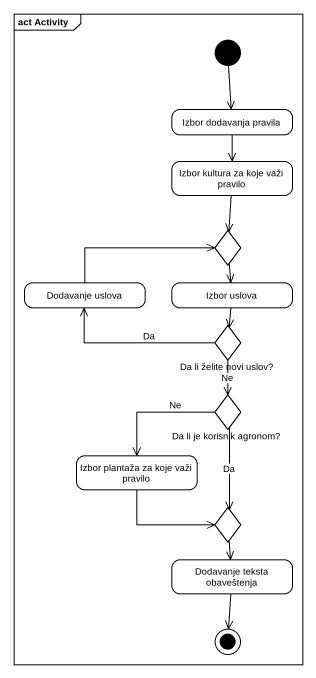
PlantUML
@startuml
mainframe act Activity
hide empty description
state "Izbor dodavanja pravila" as Izbor_dodavanja_pravila
state "Izbor kultura za koje važi pravilo" as Izbor_kultura_za_koje_važi
state choice1 <<choice>>
state "Dodavanje uslova" as Dodavanje_uslova
state "Izbor uslova" as Izbor_uslova
state "Da li želite novi uslov?" as Da_li_želite_novi_uslov <<choice>>
state "Da li je korisnik agronom?" as Da_li_je_korisnik_agronom <<choice>>
state "Izbor plantaža za koje važi pravilo" as Izbor_plantaža_za_koje_važi
state choice2 <<choice>>
state "Dodavanje teksta obaveštenja" as Dodavanje_teksta_obaveštenja
[*] --> Izbor_dodavanja_pravila
Izbor_dodavanja_pravila --> Izbor_kultura_za_koje_važi
Izbor_kultura_za_koje_važi --> choice1
choice1 --> Izbor_uslova
Dodavanje_uslova -right-> choice1
Izbor_uslova --> Da_li_želite_novi_uslov
Da_li_želite_novi_uslov -left-> Dodavanje_uslova : Da
Da_li_želite_novi_uslov --> Da_li_je_korisnik_agronom : Ne
Da_li_je_korisnik_agronom --> Izbor_plantaža_za_koje_važi : Ne
Da_li_je_korisnik_agronom --> choice2 : Da
Izbor_plantaža_za_koje_važi -right-> choice2
choice2 --> Dodavanje_teksta_obaveštenja
Dodavanje_teksta_obaveštenja --> [*]
@enduml
